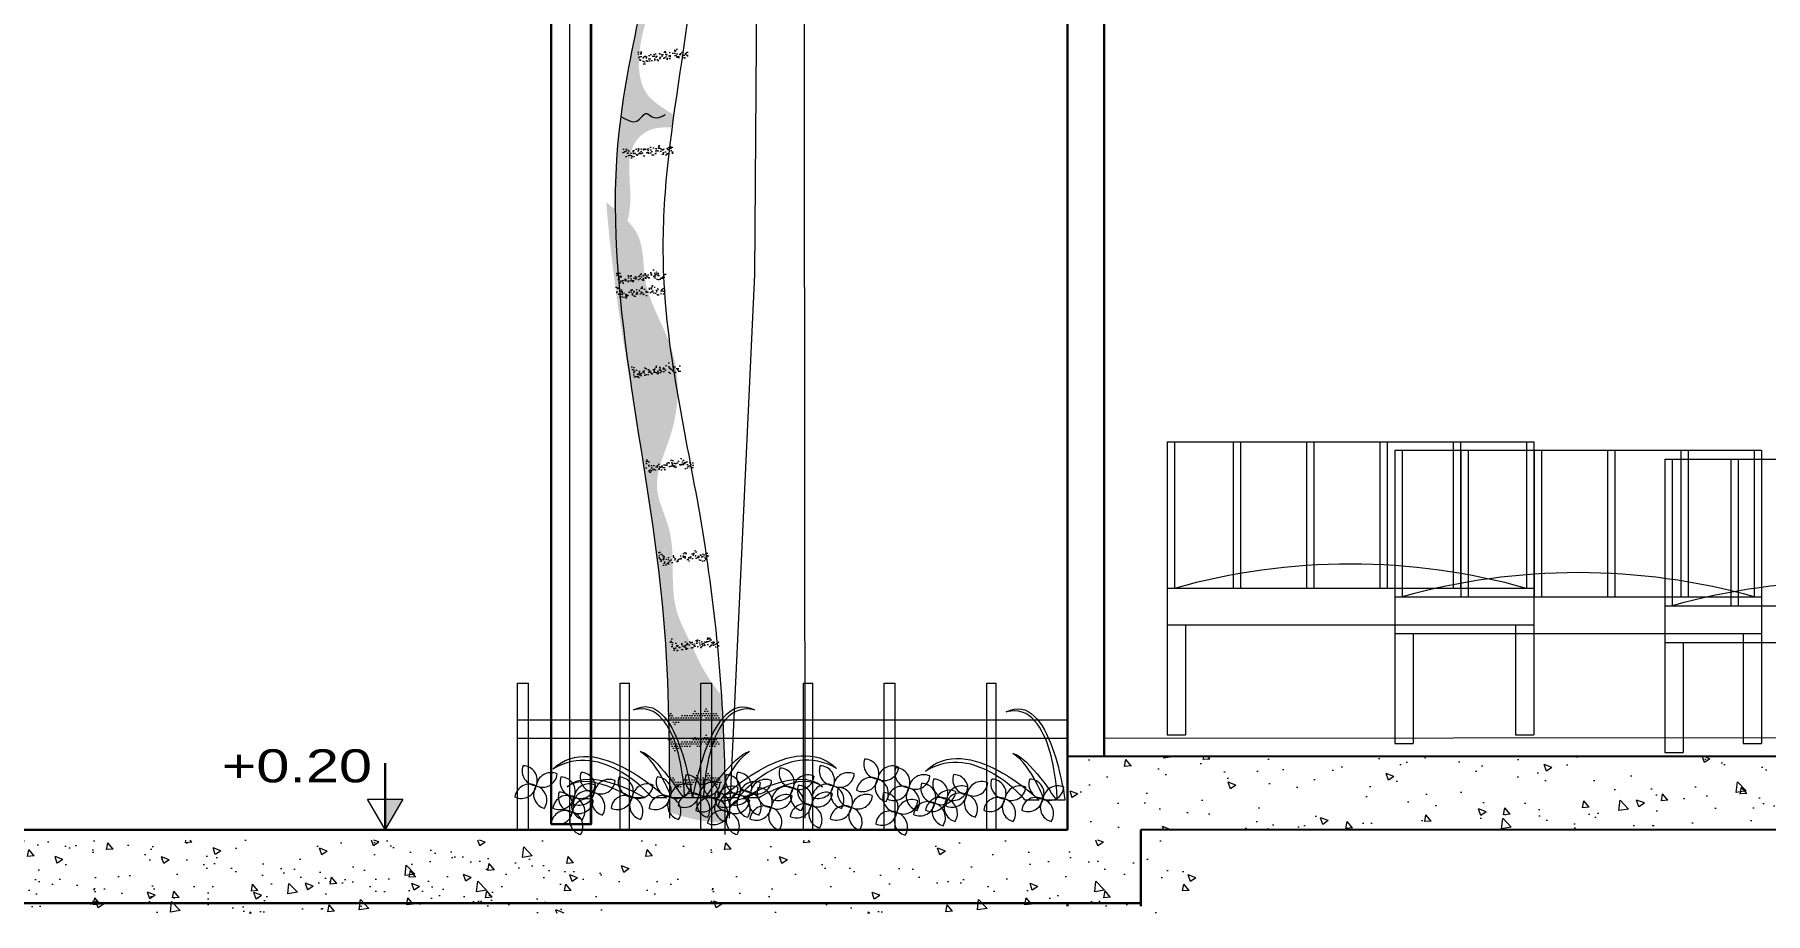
# Model space of a CAD drawing. Header units: inches. Extents: x 17.6 to 55, y 11.8 to 85.9.
# Drawn here: x 20.079 to 24.801, y 69.193 to 71.59 of the extents above; entities that cross this region are included whole.
import ezdxf
from ezdxf.enums import TextEntityAlignment as Align

# ---------------------------------------------------------------- set-up
doc = ezdxf.new("R2010")
doc.units = ezdxf.units.IN
doc.header["$MEASUREMENT"] = 0
for name, color, linetype, lineweight, true_color in [('DOOR WINDOW 1 100', 7, 'Continuous', 15, 0x666666), ('FURNITURE F 1 100', 7, 'Continuous', 13, 0x93979a), ('HATCH F 1 100', 7, 'Continuous', 0, 0xc9c9c9)]:
    doc.layers.add(name, color=color, linetype=linetype, lineweight=lineweight, true_color=true_color)
doc.layers.add('TREE G 1 100', color=7, linetype='Continuous', lineweight=9, true_color=0xbed3d5, transparency=0.6)
doc.layers.add('VEGETACION', color=86, linetype='Continuous', lineweight=13)
doc.layers.add('WALL 1 100', color=250, linetype='Continuous', lineweight=30)
doc.styles.add('style1', font='arial.ttf')
pattern_1 = [(5, (0, 0), (0.0138842124, -0.01654656), [0.00225, -0.02475]), (310, (0, 0), (0.0130130445, 0.018899765), [0.0018, -0.0198]), (55.451444, (0.001157, -0.001379), (0.0268972566, 0.002353205), [0.001912206, -0.0210342634]), (1.1842, (0.004243, 0.004243), (0.019128413, -0.026150802), [0.003375, -0.037125]), (51.635635, (0.005837, 0.002063), (0.04049135, 0.000837002), [0.00286831, -0.031551413]), (306.184164, (0.004243, 0.004243), (0.04049135, 0.000837002), [0.0027, -0.0297]), (336, (0.005303, 0.00106), (0.0041214743, -0.021203147), [0.00225, -0.02475]), (281, (0.005303, 0.00106), (0.020544253, 0.010221258), [0.0018, -0.0198]), (26.451445, (0.005647, -0.000706), (0.024665727, -0.010981889), [0.001912206, -0.0210342634]), (352.5, (0, 0), (0.0073196945, 0.00680379556), [0, -0.01956, 0, -0.0201, 0, -0.019875]), (322.5, (0, 0), (0.0139472835, 0.0027861883), [0, -0.01146, 0, -0.01911, 0, -0.007575]), (282.5, (-0.0047305, 0.0047305), (0.01084562285, -0.011802545), [0, -0.0075, 0, -0.0234, 0, -0.03105]), (272.5, (-0.006852, 0.006852), (0.0144947942, -0.0102476995), [0, -0.00975, 0, -0.01554, 0, -0.02205])]

# ---------------------------------------------------------------- blocks, each defined once
blk = doc.blocks.new('A4')
at = {"layer": 'TREE G 1 100'}
for centre, radius, start, end in [((0.042, 0.082), 0.0911, 161.0667, 266.4037), ((-0.045, 0.024), 0.0878, 338.147, 89.3234), ((-0.005, -0.087), 0.0878, 62.1384, 173.3149), ((0.126, -0.021), 0.0911, 66.8071, 172.1441), ((0.075, 0.07), 0.0878, 243.8874, 355.0638), ((-0.054, 0.006), 0.0911, 245.0581, 350.3951), ((0.108, -0.06), 0.0878, 144.6671, 255.8435), ((0.009, -0.096), 0.0911, 327.5868, 72.9238)]:
    blk.add_arc(centre, radius, start, end, dxfattribs=at)

msp = doc.modelspace()

# ---------------------------------------------------------------- hatches: boundary and pattern name
at = {"layer": 'HATCH F 1 100'}
h = msp.add_hatch(dxfattribs=at)
h.set_pattern_fill('JIS_WOOD', color=256, scale=0.08, angle=45, style=0)
h.set_pattern_definition([(90, (-1415.131824, -753.383087), (-0.0565685424, 1e-17), [])])
h.paths.add_polyline_path([(21.4888, 71.6366), (21.5976, 71.6366), (21.5976, 69.4366), (21.4888, 69.4366)])
at = {"layer": 'HATCH F 1 100', "lineweight": 15}
h = msp.add_hatch(dxfattribs=at)
h.set_pattern_fill('AR-CONC', color=256, scale=0.03, style=0)
h.set_pattern_definition([(130, (130.12206, 34.77983), (-0.21517805, -0.01882564), [0.0225, -0.2475]), (185, (130.12206, 34.77983), (0.0416254, 0.22565764), [0.018, -0.198]), (79.5486, (130.10413, 34.77826), (-0.1735528, 0.20683186), [0.01912206, -0.21034263]), (133.8158, (130.12206, 34.83983), (-0.3201723, -0.0496557), [0.03375, -0.37125]), (83.3644, (130.09538, 34.8357), (-0.2803988, 0.2922354), [0.0286831, -0.3155139]), (188.8158, (130.12206, 34.83983), (-0.2803986, 0.2922356), [0.027, -0.297]), (159, (130.09206, 34.82483), (-0.17907212, -0.12078567), [0.0225, -0.2475]), (214, (130.09206, 34.82483), (-0.0729946, 0.217545), [0.018, -0.198]), (108.5486, (130.07714, 34.81476), (-0.2520668, 0.09675915), [0.01912206, -0.21034263]), (142.5, (130.12206, 34.779825), (-0.003647957, 0.099868156), [0, -0.1956, 0, -0.201, 0, -0.19875]), (172.5, (130.12206, 34.77983), (-0.07892086, 0.11832351), [0, -0.1146, 0, -0.1911, 0, -0.07575]), (212.5, (130.18896, 34.779825), (-0.16014673, -0.00676646), [0, -0.075, 0, -0.234, 0, -0.3105]), (222.5, (130.21896, 34.77983), (-0.17495585, 0.0300315), [0, -0.0975, 0, -0.1554, 0, -0.2205])])
h.paths.add_polyline_path([(22.8829, 69.6202), (26.883, 69.6202), (26.8831, 69.4202), (26.883, 69.4202), (26.8831, 69.4202), (26.8831, 69.4202), (22.8829, 69.4202)])
msp.add_hatch(color=256, dxfattribs=at).paths.add_polyline_path([(21.0356, 69.505), (21.0837, 69.505), (21.0356, 69.4217)])
h = msp.add_hatch(dxfattribs=at)
h.set_pattern_fill('AR-CONC', color=256, scale=0.03, style=0)
h.set_pattern_definition([(130, (124.8045, 34.5527), (-0.21517805, -0.01882564), [0.0225, -0.2475]), (185, (124.8045, 34.5527), (0.0416254, 0.22565764), [0.018, -0.198]), (79.5486, (124.78658, 34.55113), (-0.1735528, 0.20683186), [0.01912206, -0.21034263]), (133.8158, (124.8045, 34.6127), (-0.3201723, -0.0496557), [0.03375, -0.37125]), (83.3644, (124.77783, 34.60856), (-0.2803988, 0.2922354), [0.0286831, -0.3155139]), (188.8158, (124.8045, 34.6127), (-0.2803986, 0.2922356), [0.027, -0.297]), (159, (124.7745, 34.5977), (-0.17907212, -0.12078567), [0.0225, -0.2475]), (214, (124.7745, 34.5977), (-0.0729946, 0.217545), [0.018, -0.198]), (108.5486, (124.75958, 34.58763), (-0.2520668, 0.09675915), [0.01912206, -0.21034263]), (142.5, (124.80451, 34.5527), (-0.003647957, 0.099868156), [0, -0.1956, 0, -0.201, 0, -0.19875]), (172.5, (124.80451, 34.5527), (-0.07892086, 0.11832351), [0, -0.1146, 0, -0.1911, 0, -0.07575]), (212.5, (124.87141, 34.5527), (-0.16014673, -0.00676646), [0, -0.075, 0, -0.234, 0, -0.3105]), (222.5, (124.9014, 34.5527), (-0.17495585, 0.0300315), [0, -0.0975, 0, -0.1554, 0, -0.2205])])
h.paths.add_polyline_path([(17.5653, 69.3931), (21.5655, 69.393), (21.5655, 69.1931), (21.5655, 69.1931), (21.5655, 69.1931), (21.5655, 69.193), (17.5653, 69.1931)])
h = msp.add_hatch(dxfattribs=at)
h.set_pattern_fill('AR-CONC', color=256, scale=0.03, style=0)
h.set_pattern_definition([(130, (126.49083, 34.5527), (-0.21517805, -0.01882564), [0.0225, -0.2475]), (185, (126.49083, 34.5527), (0.0416254, 0.22565764), [0.018, -0.198]), (79.5486, (126.4729, 34.55113), (-0.1735528, 0.20683186), [0.01912206, -0.21034263]), (133.8158, (126.49083, 34.6127), (-0.3201723, -0.0496557), [0.03375, -0.37125]), (83.3644, (126.46415, 34.60856), (-0.2803988, 0.2922354), [0.0286831, -0.3155139]), (188.8158, (126.49083, 34.6127), (-0.2803986, 0.2922356), [0.027, -0.297]), (159, (126.46083, 34.5977), (-0.17907212, -0.12078567), [0.0225, -0.2475]), (214, (126.46083, 34.5977), (-0.0729946, 0.217545), [0.018, -0.198]), (108.5486, (126.4459, 34.58763), (-0.2520668, 0.09675915), [0.01912206, -0.21034263]), (142.5, (126.49083, 34.5527), (-0.003647957, 0.099868156), [0, -0.1956, 0, -0.201, 0, -0.19875]), (172.5, (126.49083, 34.5527), (-0.07892086, 0.11832351), [0, -0.1146, 0, -0.1911, 0, -0.07575]), (212.5, (126.55773, 34.5527), (-0.16014673, -0.00676646), [0, -0.075, 0, -0.234, 0, -0.3105]), (222.5, (126.58773, 34.5527), (-0.17495585, 0.0300315), [0, -0.0975, 0, -0.1554, 0, -0.2205])])
h.paths.add_polyline_path([(19.2517, 69.3931), (23.2518, 69.393), (23.2518, 69.1931), (23.2518, 69.1931), (23.2518, 69.1931), (23.2518, 69.193), (19.2517, 69.1931)])
at = {"layer": 'TREE G 1 100'}
h = msp.add_hatch(dxfattribs=at)
h.set_pattern_fill('AR-CONC', color=256, scale=0.003, angle=-45, style=0)
h.set_pattern_definition(pattern_1)
edge = h.paths.add_edge_path()
edge.add_spline(control_points=[(21.8211, 71.3723), (21.8126, 71.3777), (21.779, 71.399), (21.7209, 71.4446), (21.7272, 71.5956), (21.7956, 71.7421), (21.7839, 71.8526), (21.7746, 71.9123)], knot_values=[1.600263, 1.600263, 1.600263, 1.600263, 1.633505, 1.728269, 1.956931, 2.186009, 2.445196, 2.445196, 2.445196, 2.445196], degree=3, periodic=0)
edge.add_spline(control_points=[(21.7746, 71.9123), (21.7526, 71.7183), (21.6664, 71.417), (21.6575, 71.1139), (21.661, 71.005)], knot_values=[1.911554, 1.911554, 1.911554, 1.911554, 2.772216, 3.253201, 3.253201, 3.253201, 3.253201], degree=3, periodic=0)
edge.add_spline(control_points=[(21.661, 71.005), (21.6649, 71.0108), (21.6965, 71.0593), (21.7128, 71.1497), (21.6895, 71.2737), (21.7484, 71.3364), (21.8026, 71.3374), (21.8164, 71.3372)], knot_values=[2.609062, 2.609062, 2.609062, 2.609062, 2.636603, 2.838848, 3.019942, 3.142875, 3.190033, 3.190033, 3.190033, 3.190033], degree=3, periodic=0)
edge.add_spline(control_points=[(21.8164, 71.3372), (21.8179, 71.3489), (21.8195, 71.3606), (21.8211, 71.3723)], knot_values=[2.589728, 2.589728, 2.589728, 2.589728, 2.641536, 2.641536, 2.641536, 2.641536], degree=3, periodic=0)
h = msp.add_hatch(dxfattribs=at)
h.set_pattern_fill('AR-CONC', color=256, scale=0.003, angle=-45, style=0)
h.set_pattern_definition(pattern_1)
edge = h.paths.add_edge_path()
edge.add_spline(control_points=[(21.861, 71.5266), (21.8606, 71.5331), (21.8603, 71.5396), (21.8599, 71.5462)], knot_values=[3.219772, 3.219772, 3.219772, 3.219772, 3.248424, 3.248424, 3.248424, 3.248424], degree=3, periodic=0)
edge.add_spline(control_points=[(21.8599, 71.5462), (21.852, 71.5438), (21.8393, 71.5383), (21.826, 71.559), (21.8186, 71.5435), (21.8058, 71.5394), (21.7957, 71.5521), (21.7887, 71.5388), (21.7762, 71.5391), (21.7611, 71.5418), (21.7436, 71.5223), (21.7353, 71.5476), (21.7271, 71.548), (21.7232, 71.5466)], knot_values=[0.030753, 0.030753, 0.030753, 0.030753, 0.064386, 0.084893, 0.102291, 0.119205, 0.137549, 0.149143, 0.170062, 0.186473, 0.217713, 0.243965, 0.262776, 0.262776, 0.262776, 0.262776], degree=3, periodic=0)
edge.add_spline(control_points=[(21.7232, 71.5466), (21.7236, 71.5398), (21.724, 71.533), (21.7244, 71.5262)], knot_values=[3.344046, 3.344046, 3.344046, 3.344046, 3.374024, 3.374024, 3.374024, 3.374024], degree=3, periodic=0)
edge.add_spline(control_points=[(21.7244, 71.5262), (21.7259, 71.5259), (21.7316, 71.523), (21.7388, 71.5012), (21.7562, 71.5207), (21.7714, 71.518), (21.7839, 71.5177), (21.7908, 71.531), (21.8009, 71.5183), (21.8137, 71.5224), (21.8212, 71.5379), (21.836, 71.5148), (21.8512, 71.5248), (21.861, 71.5266)], knot_values=[0.041345, 0.041345, 0.041345, 0.041345, 0.049564, 0.075816, 0.107056, 0.123467, 0.144385, 0.15598, 0.174324, 0.191238, 0.208636, 0.229143, 0.271189, 0.271189, 0.271189, 0.271189], degree=3, periodic=0)
h = msp.add_hatch(dxfattribs=at)
h.set_pattern_fill('AR-CONC', color=256, scale=0.003, angle=-45, style=0)
h.set_pattern_definition(pattern_1)
edge = h.paths.add_edge_path()
edge.add_spline(control_points=[(21.8198, 71.2661), (21.8194, 71.2726), (21.8191, 71.2791), (21.8188, 71.2857)], knot_values=[3.219772, 3.219772, 3.219772, 3.219772, 3.248424, 3.248424, 3.248424, 3.248424], degree=3, periodic=0)
edge.add_spline(control_points=[(21.8188, 71.2857), (21.8109, 71.2833), (21.7981, 71.2778), (21.7849, 71.2985), (21.7775, 71.283), (21.7646, 71.2789), (21.7546, 71.2916), (21.7476, 71.2783), (21.7351, 71.2786), (21.7199, 71.2813), (21.7025, 71.2618), (21.6942, 71.2871), (21.6859, 71.2875), (21.6821, 71.2861)], knot_values=[0.030753, 0.030753, 0.030753, 0.030753, 0.064386, 0.084893, 0.102291, 0.119205, 0.137549, 0.149143, 0.170062, 0.186473, 0.217713, 0.243965, 0.262776, 0.262776, 0.262776, 0.262776], degree=3, periodic=0)
edge.add_spline(control_points=[(21.6821, 71.2861), (21.6824, 71.2793), (21.6828, 71.2725), (21.6833, 71.2657)], knot_values=[3.344046, 3.344046, 3.344046, 3.344046, 3.374024, 3.374024, 3.374024, 3.374024], degree=3, periodic=0)
edge.add_spline(control_points=[(21.6833, 71.2657), (21.6847, 71.2654), (21.6905, 71.2625), (21.6976, 71.2407), (21.715, 71.2602), (21.7302, 71.2575), (21.7427, 71.2572), (21.7497, 71.2705), (21.7597, 71.2578), (21.7726, 71.2619), (21.78, 71.2774), (21.7948, 71.2543), (21.81, 71.2644), (21.8198, 71.2661)], knot_values=[0.041345, 0.041345, 0.041345, 0.041345, 0.049564, 0.075816, 0.107056, 0.123467, 0.144385, 0.15598, 0.174324, 0.191238, 0.208636, 0.229143, 0.271189, 0.271189, 0.271189, 0.271189], degree=3, periodic=0)
h = msp.add_hatch(dxfattribs=at)
h.set_pattern_fill('AR-CONC', color=256, scale=0.003, angle=-45, style=0)
h.set_pattern_definition(pattern_1)
edge = h.paths.add_edge_path()
edge.add_spline(control_points=[(21.9514, 69.7897), (21.9374, 69.8073), (21.902, 69.854), (21.8687, 69.9335), (21.8033, 70.0589), (21.839, 70.208), (21.754, 70.3634), (21.8391, 70.5252), (21.8407, 70.7315), (21.7293, 70.8957), (21.7471, 71.051), (21.6657, 71.109), (21.6386, 71.1332)], knot_values=[3.420015, 3.420015, 3.420015, 3.420015, 3.518656, 3.676984, 3.796815, 4.128689, 4.292949, 4.519991, 4.8661, 5.152463, 5.353018, 5.499156, 5.499156, 5.499156, 5.499156], degree=3, periodic=0)
edge.add_spline(control_points=[(21.6386, 71.1332), (21.6677, 70.7556), (21.8078, 70.2002), (21.8105, 69.6444), (21.811, 69.4686)], knot_values=[3.440081, 3.440081, 3.440081, 3.440081, 5.106787, 5.877719, 5.877719, 5.877719, 5.877719], degree=3, periodic=0)
edge.add_spline(control_points=[(21.811, 69.4686), (21.8673, 69.4508), (21.9202, 69.4382), (21.962, 69.4421)], knot_values=[6.137081, 6.137081, 6.137081, 6.137081, 6.339631, 6.339631, 6.339631, 6.339631], degree=3, periodic=0)
edge.add_spline(control_points=[(21.962, 69.4421), (21.9622, 69.4815), (21.9625, 69.5974), (21.957, 69.7132), (21.9514, 69.7897)], knot_values=[5.293677, 5.293677, 5.293677, 5.293677, 5.466149, 5.801955, 5.801955, 5.801955, 5.801955], degree=3, periodic=0)
h = msp.add_hatch(dxfattribs=at)
h.set_pattern_fill('AR-CONC', color=256, scale=0.003, angle=-45, style=0)
h.set_pattern_definition(pattern_1)
edge = h.paths.add_edge_path()
edge.add_spline(control_points=[(21.8015, 70.9233), (21.8012, 70.9298), (21.8008, 70.9364), (21.8005, 70.9429)], knot_values=[3.219772, 3.219772, 3.219772, 3.219772, 3.248424, 3.248424, 3.248424, 3.248424], degree=3, periodic=0)
edge.add_spline(control_points=[(21.8005, 70.9429), (21.7926, 70.9405), (21.7798, 70.9351), (21.7666, 70.9558), (21.7592, 70.9402), (21.7463, 70.9362), (21.7363, 70.9489), (21.7293, 70.9355), (21.7168, 70.9359), (21.7016, 70.9386), (21.6842, 70.9191), (21.6759, 70.9444), (21.6676, 70.9447), (21.6638, 70.9433)], knot_values=[0.030753, 0.030753, 0.030753, 0.030753, 0.064386, 0.084893, 0.102291, 0.119205, 0.137549, 0.149143, 0.170062, 0.186473, 0.217713, 0.243965, 0.262776, 0.262776, 0.262776, 0.262776], degree=3, periodic=0)
edge.add_spline(control_points=[(21.6638, 70.9433), (21.6641, 70.9365), (21.6645, 70.9297), (21.665, 70.9229)], knot_values=[3.344046, 3.344046, 3.344046, 3.344046, 3.374024, 3.374024, 3.374024, 3.374024], degree=3, periodic=0)
edge.add_spline(control_points=[(21.665, 70.9229), (21.6664, 70.9227), (21.6722, 70.9198), (21.6793, 70.898), (21.6967, 70.9175), (21.7119, 70.9148), (21.7244, 70.9144), (21.7314, 70.9278), (21.7415, 70.915), (21.7543, 70.9191), (21.7617, 70.9347), (21.7765, 70.9115), (21.7917, 70.9216), (21.8015, 70.9233)], knot_values=[0.041345, 0.041345, 0.041345, 0.041345, 0.049564, 0.075816, 0.107056, 0.123467, 0.144385, 0.15598, 0.174324, 0.191238, 0.208636, 0.229143, 0.271189, 0.271189, 0.271189, 0.271189], degree=3, periodic=0)
h = msp.add_hatch(dxfattribs=at)
h.set_pattern_fill('AR-CONC', color=256, scale=0.003, angle=-45, style=0)
h.set_pattern_definition(pattern_1)
edge = h.paths.add_edge_path()
edge.add_spline(control_points=[(21.8029, 70.8828), (21.8026, 70.8893), (21.8022, 70.8959), (21.8019, 70.9024)], knot_values=[3.219772, 3.219772, 3.219772, 3.219772, 3.248424, 3.248424, 3.248424, 3.248424], degree=3, periodic=0)
edge.add_spline(control_points=[(21.8019, 70.9024), (21.794, 70.9), (21.7812, 70.8945), (21.768, 70.9152), (21.7606, 70.8997), (21.7477, 70.8956), (21.7377, 70.9083), (21.7307, 70.895), (21.7182, 70.8953), (21.703, 70.8981), (21.6856, 70.8786), (21.6773, 70.9039), (21.669, 70.9042), (21.6652, 70.9028)], knot_values=[0.030753, 0.030753, 0.030753, 0.030753, 0.064386, 0.084893, 0.102291, 0.119205, 0.137549, 0.149143, 0.170062, 0.186473, 0.217713, 0.243965, 0.262776, 0.262776, 0.262776, 0.262776], degree=3, periodic=0)
edge.add_spline(control_points=[(21.6652, 70.9028), (21.6655, 70.896), (21.6659, 70.8892), (21.6664, 70.8824)], knot_values=[3.344046, 3.344046, 3.344046, 3.344046, 3.374024, 3.374024, 3.374024, 3.374024], degree=3, periodic=0)
edge.add_spline(control_points=[(21.6664, 70.8824), (21.6678, 70.8821), (21.6736, 70.8792), (21.6807, 70.8574), (21.6981, 70.877), (21.7133, 70.8742), (21.7258, 70.8739), (21.7328, 70.8872), (21.7428, 70.8745), (21.7557, 70.8786), (21.7631, 70.8941), (21.7779, 70.871), (21.7931, 70.8811), (21.8029, 70.8828)], knot_values=[0.041345, 0.041345, 0.041345, 0.041345, 0.049564, 0.075816, 0.107056, 0.123467, 0.144385, 0.15598, 0.174324, 0.191238, 0.208636, 0.229143, 0.271189, 0.271189, 0.271189, 0.271189], degree=3, periodic=0)
h = msp.add_hatch(dxfattribs=at)
h.set_pattern_fill('AR-CONC', color=256, scale=0.003, angle=-45, style=0)
h.set_pattern_definition(pattern_1)
edge = h.paths.add_edge_path()
edge.add_spline(control_points=[(21.8414, 70.6685), (21.841, 70.6751), (21.8407, 70.6816), (21.8404, 70.6882)], knot_values=[3.219772, 3.219772, 3.219772, 3.219772, 3.248424, 3.248424, 3.248424, 3.248424], degree=3, periodic=0)
edge.add_spline(control_points=[(21.8404, 70.6882), (21.8325, 70.6857), (21.8197, 70.6803), (21.8065, 70.701), (21.799, 70.6854), (21.7862, 70.6814), (21.7761, 70.6941), (21.7692, 70.6808), (21.7567, 70.6811), (21.7415, 70.6838), (21.724, 70.6643), (21.7158, 70.6896), (21.7075, 70.69), (21.7037, 70.6885)], knot_values=[0.030753, 0.030753, 0.030753, 0.030753, 0.064386, 0.084893, 0.102291, 0.119205, 0.137549, 0.149143, 0.170062, 0.186473, 0.217713, 0.243965, 0.262776, 0.262776, 0.262776, 0.262776], degree=3, periodic=0)
edge.add_spline(control_points=[(21.7037, 70.6885), (21.704, 70.6818), (21.7044, 70.675), (21.7049, 70.6682)], knot_values=[3.344046, 3.344046, 3.344046, 3.344046, 3.374024, 3.374024, 3.374024, 3.374024], degree=3, periodic=0)
edge.add_spline(control_points=[(21.7049, 70.6682), (21.7063, 70.6679), (21.712, 70.665), (21.7192, 70.6432), (21.7366, 70.6627), (21.7518, 70.66), (21.7643, 70.6597), (21.7713, 70.673), (21.7813, 70.6603), (21.7942, 70.6643), (21.8016, 70.6799), (21.8164, 70.6568), (21.8316, 70.6668), (21.8414, 70.6685)], knot_values=[0.041345, 0.041345, 0.041345, 0.041345, 0.049564, 0.075816, 0.107056, 0.123467, 0.144385, 0.15598, 0.174324, 0.191238, 0.208636, 0.229143, 0.271189, 0.271189, 0.271189, 0.271189], degree=3, periodic=0)
h = msp.add_hatch(dxfattribs=at)
h.set_pattern_fill('AR-CONC', color=256, scale=0.003, angle=-45, style=0)
h.set_pattern_definition(pattern_1)
edge = h.paths.add_edge_path()
edge.add_spline(control_points=[(21.8799, 70.4104), (21.8795, 70.4169), (21.8792, 70.4234), (21.8789, 70.43)], knot_values=[3.219772, 3.219772, 3.219772, 3.219772, 3.248424, 3.248424, 3.248424, 3.248424], degree=3, periodic=0)
edge.add_spline(control_points=[(21.8789, 70.43), (21.871, 70.4276), (21.8582, 70.4221), (21.845, 70.4428), (21.8375, 70.4273), (21.8247, 70.4232), (21.8146, 70.4359), (21.8076, 70.4226), (21.7952, 70.4229), (21.78, 70.4257), (21.7625, 70.4061), (21.7543, 70.4314), (21.746, 70.4318), (21.7421, 70.4304)], knot_values=[0.030753, 0.030753, 0.030753, 0.030753, 0.064386, 0.084893, 0.102291, 0.119205, 0.137549, 0.149143, 0.170062, 0.186473, 0.217713, 0.243965, 0.262776, 0.262776, 0.262776, 0.262776], degree=3, periodic=0)
edge.add_spline(control_points=[(21.7421, 70.4304), (21.7425, 70.4236), (21.7429, 70.4168), (21.7433, 70.41)], knot_values=[3.344046, 3.344046, 3.344046, 3.344046, 3.374024, 3.374024, 3.374024, 3.374024], degree=3, periodic=0)
edge.add_spline(control_points=[(21.7433, 70.41), (21.7448, 70.4097), (21.7505, 70.4068), (21.7577, 70.385), (21.7751, 70.4045), (21.7903, 70.4018), (21.8028, 70.4015), (21.8097, 70.4148), (21.8198, 70.4021), (21.8326, 70.4062), (21.8401, 70.4217), (21.8549, 70.3986), (21.8701, 70.4087), (21.8799, 70.4104)], knot_values=[0.041345, 0.041345, 0.041345, 0.041345, 0.049564, 0.075816, 0.107056, 0.123467, 0.144385, 0.15598, 0.174324, 0.191238, 0.208636, 0.229143, 0.271189, 0.271189, 0.271189, 0.271189], degree=3, periodic=0)
h = msp.add_hatch(dxfattribs=at)
h.set_pattern_fill('AR-CONC', color=256, scale=0.003, angle=-45, style=0)
h.set_pattern_definition(pattern_1)
edge = h.paths.add_edge_path()
edge.add_spline(control_points=[(21.9184, 70.1577), (21.918, 70.1642), (21.9177, 70.1707), (21.9173, 70.1773)], knot_values=[3.219772, 3.219772, 3.219772, 3.219772, 3.248424, 3.248424, 3.248424, 3.248424], degree=3, periodic=0)
edge.add_spline(control_points=[(21.9173, 70.1773), (21.9094, 70.1749), (21.8967, 70.1694), (21.8834, 70.1901), (21.876, 70.1746), (21.8632, 70.1705), (21.8531, 70.1832), (21.8461, 70.1699), (21.8336, 70.1702), (21.8185, 70.173), (21.801, 70.1535), (21.7927, 70.1787), (21.7845, 70.1791), (21.7806, 70.1777)], knot_values=[0.030753, 0.030753, 0.030753, 0.030753, 0.064386, 0.084893, 0.102291, 0.119205, 0.137549, 0.149143, 0.170062, 0.186473, 0.217713, 0.243965, 0.262776, 0.262776, 0.262776, 0.262776], degree=3, periodic=0)
edge.add_spline(control_points=[(21.7806, 70.1777), (21.781, 70.1709), (21.7814, 70.1641), (21.7818, 70.1573)], knot_values=[3.344046, 3.344046, 3.344046, 3.344046, 3.374024, 3.374024, 3.374024, 3.374024], degree=3, periodic=0)
edge.add_spline(control_points=[(21.7818, 70.1573), (21.7833, 70.157), (21.789, 70.1541), (21.7961, 70.1323), (21.8136, 70.1519), (21.8288, 70.1491), (21.8413, 70.1488), (21.8482, 70.1621), (21.8583, 70.1494), (21.8711, 70.1535), (21.8786, 70.169), (21.8934, 70.1459), (21.9086, 70.156), (21.9184, 70.1577)], knot_values=[0.041345, 0.041345, 0.041345, 0.041345, 0.049564, 0.075816, 0.107056, 0.123467, 0.144385, 0.15598, 0.174324, 0.191238, 0.208636, 0.229143, 0.271189, 0.271189, 0.271189, 0.271189], degree=3, periodic=0)
h = msp.add_hatch(dxfattribs=at)
h.set_pattern_fill('AR-CONC', color=256, scale=0.003, angle=-45, style=0)
h.set_pattern_definition(pattern_1)
edge = h.paths.add_edge_path()
edge.add_spline(control_points=[(21.9514, 69.9215), (21.951, 69.928), (21.9506, 69.9345), (21.9503, 69.9411)], knot_values=[3.219772, 3.219772, 3.219772, 3.219772, 3.248424, 3.248424, 3.248424, 3.248424], degree=3, periodic=0)
edge.add_spline(control_points=[(21.9503, 69.9411), (21.9424, 69.9387), (21.9297, 69.9332), (21.9164, 69.9539), (21.909, 69.9384), (21.8962, 69.9343), (21.8861, 69.947), (21.8791, 69.9337), (21.8666, 69.934), (21.8514, 69.9368), (21.834, 69.9172), (21.8257, 69.9425), (21.8174, 69.9429), (21.8136, 69.9415)], knot_values=[0.030753, 0.030753, 0.030753, 0.030753, 0.064386, 0.084893, 0.102291, 0.119205, 0.137549, 0.149143, 0.170062, 0.186473, 0.217713, 0.243965, 0.262776, 0.262776, 0.262776, 0.262776], degree=3, periodic=0)
edge.add_spline(control_points=[(21.8136, 69.9415), (21.814, 69.9347), (21.8144, 69.9279), (21.8148, 69.9211)], knot_values=[3.344046, 3.344046, 3.344046, 3.344046, 3.374024, 3.374024, 3.374024, 3.374024], degree=3, periodic=0)
edge.add_spline(control_points=[(21.8148, 69.9211), (21.8163, 69.9208), (21.822, 69.9179), (21.8291, 69.8961), (21.8466, 69.9156), (21.8618, 69.9129), (21.8742, 69.9126), (21.8812, 69.9259), (21.8913, 69.9132), (21.9041, 69.9173), (21.9115, 69.9328), (21.9263, 69.9097), (21.9416, 69.9198), (21.9514, 69.9215)], knot_values=[0.041345, 0.041345, 0.041345, 0.041345, 0.049564, 0.075816, 0.107056, 0.123467, 0.144385, 0.15598, 0.174324, 0.191238, 0.208636, 0.229143, 0.271189, 0.271189, 0.271189, 0.271189], degree=3, periodic=0)
at = {"layer": 'VEGETACION', "linetype": 'ByBlock'}
h = msp.add_hatch(dxfattribs=at)
h.set_pattern_fill('EPLC_AUTOTRI', color=34, scale=0.006843, style=0)
h.set_pattern_definition([(0, (335.0381687, 215.015335), (0.00342125627, 0.00592578969), [0, -0.00684251255])])
edge = h.paths.add_edge_path()
edge.add_spline(control_points=[(21.9459, 69.7237), (21.9455, 69.7302), (21.9451, 69.7368), (21.9448, 69.7433)], knot_values=[3.219772, 3.219772, 3.219772, 3.219772, 3.248424, 3.248424, 3.248424, 3.248424], degree=3, periodic=0)
edge.add_spline(control_points=[(21.9448, 69.7433), (21.9369, 69.7409), (21.9242, 69.7355), (21.9109, 69.7562), (21.9035, 69.7406), (21.8907, 69.7366), (21.8806, 69.7493), (21.8736, 69.7359), (21.8611, 69.7363), (21.8459, 69.739), (21.8285, 69.7195), (21.8202, 69.7448), (21.8119, 69.7451), (21.8081, 69.7437)], knot_values=[0.030753, 0.030753, 0.030753, 0.030753, 0.064386, 0.084893, 0.102291, 0.119205, 0.137549, 0.149143, 0.170062, 0.186473, 0.217713, 0.243965, 0.262776, 0.262776, 0.262776, 0.262776], degree=3, periodic=0)
edge.add_spline(control_points=[(21.8081, 69.7437), (21.8085, 69.7369), (21.8089, 69.7301), (21.8093, 69.7233)], knot_values=[3.344046, 3.344046, 3.344046, 3.344046, 3.374024, 3.374024, 3.374024, 3.374024], degree=3, periodic=0)
edge.add_spline(control_points=[(21.8093, 69.7233), (21.8108, 69.7231), (21.8165, 69.7202), (21.8236, 69.6984), (21.8411, 69.7179), (21.8563, 69.7152), (21.8687, 69.7148), (21.8757, 69.7282), (21.8858, 69.7155), (21.8986, 69.7195), (21.906, 69.7351), (21.9208, 69.7119), (21.9361, 69.722), (21.9459, 69.7237)], knot_values=[0.041345, 0.041345, 0.041345, 0.041345, 0.049564, 0.075816, 0.107056, 0.123467, 0.144385, 0.15598, 0.174324, 0.191238, 0.208636, 0.229143, 0.271189, 0.271189, 0.271189, 0.271189], degree=3, periodic=0)
h = msp.add_hatch(dxfattribs=at)
h.set_pattern_fill('EPLC_AUTOTRI', color=34, scale=0.006843, style=0)
h.set_pattern_definition([(0, (335.0381687, 214.943925), (0.00342125627, 0.00592578969), [0, -0.00684251255])])
edge = h.paths.add_edge_path()
edge.add_spline(control_points=[(21.9459, 69.6523), (21.9455, 69.6588), (21.9451, 69.6654), (21.9448, 69.6719)], knot_values=[3.219772, 3.219772, 3.219772, 3.219772, 3.248424, 3.248424, 3.248424, 3.248424], degree=3, periodic=0)
edge.add_spline(control_points=[(21.9448, 69.6719), (21.9369, 69.6695), (21.9242, 69.6641), (21.9109, 69.6848), (21.9035, 69.6692), (21.8907, 69.6652), (21.8806, 69.6779), (21.8736, 69.6645), (21.8611, 69.6649), (21.8459, 69.6676), (21.8285, 69.6481), (21.8202, 69.6734), (21.8119, 69.6737), (21.8081, 69.6723)], knot_values=[0.030753, 0.030753, 0.030753, 0.030753, 0.064386, 0.084893, 0.102291, 0.119205, 0.137549, 0.149143, 0.170062, 0.186473, 0.217713, 0.243965, 0.262776, 0.262776, 0.262776, 0.262776], degree=3, periodic=0)
edge.add_spline(control_points=[(21.8081, 69.6723), (21.8085, 69.6655), (21.8089, 69.6587), (21.8093, 69.6519)], knot_values=[3.344046, 3.344046, 3.344046, 3.344046, 3.374024, 3.374024, 3.374024, 3.374024], degree=3, periodic=0)
edge.add_spline(control_points=[(21.8093, 69.6519), (21.8108, 69.6516), (21.8165, 69.6488), (21.8236, 69.627), (21.8411, 69.6465), (21.8563, 69.6438), (21.8687, 69.6434), (21.8757, 69.6568), (21.8858, 69.644), (21.8986, 69.6481), (21.906, 69.6637), (21.9208, 69.6405), (21.9361, 69.6506), (21.9459, 69.6523)], knot_values=[0.041345, 0.041345, 0.041345, 0.041345, 0.049564, 0.075816, 0.107056, 0.123467, 0.144385, 0.15598, 0.174324, 0.191238, 0.208636, 0.229143, 0.271189, 0.271189, 0.271189, 0.271189], degree=3, periodic=0)
h = msp.add_hatch(dxfattribs=at)
h.set_pattern_fill('EPLC_AUTOTRI', color=34, scale=0.006843, style=0)
h.set_pattern_definition([(0, (335.043668, 214.839553), (0.00342125627, 0.00592578969), [0, -0.00684251255])])
edge = h.paths.add_edge_path()
edge.add_spline(control_points=[(21.9514, 69.5479), (21.951, 69.5545), (21.9506, 69.561), (21.9503, 69.5675)], knot_values=[3.219772, 3.219772, 3.219772, 3.219772, 3.248424, 3.248424, 3.248424, 3.248424], degree=3, periodic=0)
edge.add_spline(control_points=[(21.9503, 69.5675), (21.9424, 69.5651), (21.9297, 69.5597), (21.9164, 69.5804), (21.909, 69.5648), (21.8962, 69.5608), (21.8861, 69.5735), (21.8791, 69.5602), (21.8666, 69.5605), (21.8514, 69.5632), (21.834, 69.5437), (21.8257, 69.569), (21.8174, 69.5694), (21.8136, 69.5679)], knot_values=[0.030753, 0.030753, 0.030753, 0.030753, 0.064386, 0.084893, 0.102291, 0.119205, 0.137549, 0.149143, 0.170062, 0.186473, 0.217713, 0.243965, 0.262776, 0.262776, 0.262776, 0.262776], degree=3, periodic=0)
edge.add_spline(control_points=[(21.8136, 69.5679), (21.814, 69.5611), (21.8144, 69.5544), (21.8148, 69.5476)], knot_values=[3.344046, 3.344046, 3.344046, 3.344046, 3.374024, 3.374024, 3.374024, 3.374024], degree=3, periodic=0)
edge.add_spline(control_points=[(21.8148, 69.5476), (21.8163, 69.5473), (21.822, 69.5444), (21.8291, 69.5226), (21.8466, 69.5421), (21.8618, 69.5394), (21.8742, 69.5391), (21.8812, 69.5524), (21.8913, 69.5397), (21.9041, 69.5437), (21.9115, 69.5593), (21.9263, 69.5362), (21.9416, 69.5462), (21.9514, 69.5479)], knot_values=[0.041345, 0.041345, 0.041345, 0.041345, 0.049564, 0.075816, 0.107056, 0.123467, 0.144385, 0.15598, 0.174324, 0.191238, 0.208636, 0.229143, 0.271189, 0.271189, 0.271189, 0.271189], degree=3, periodic=0)

# ---------------------------------------------------------------- linework, layer by layer
at = {"layer": 'DOOR WINDOW 1 100', "lineweight": 15}
msp.add_line((22.997, 69.671), (29.2469, 69.6764), dxfattribs=at)
at = {"layer": 'FURNITURE F 1 100'}
for p, q in [((23.169, 70.4797), (24.1688, 70.4797)), ((23.169, 70.4797), (23.169, 69.6797)), ((23.189, 70.4797), (23.189, 70.0797)), ((23.3488, 70.4797), (23.3488, 70.0797)), ((23.3688, 70.4797), (23.3688, 70.0797)), ((23.5488, 70.4797), (23.5488, 70.0797)), ((23.5688, 70.4797), (23.5688, 70.0797)), ((23.7488, 70.4797), (23.7488, 70.0797)), ((23.7688, 70.4797), (23.7688, 70.0797)), ((23.7903, 70.4563), (24.7901, 70.4563)), ((23.7903, 70.4563), (23.7903, 69.6563)), ((23.8103, 70.4563), (23.8103, 70.0563)), ((23.9488, 70.4797), (23.9488, 70.0797)), ((23.9688, 70.4797), (23.9688, 70.0797)), ((23.9701, 70.4563), (23.9701, 70.0563)), ((23.9901, 70.4563), (23.9901, 70.0563)), ((24.1488, 70.4797), (24.1488, 70.0797)), ((24.1688, 70.4797), (24.1688, 69.6797)), ((24.1701, 70.4563), (24.1701, 70.0563)), ((24.1901, 70.4563), (24.1901, 70.0563)), ((24.3701, 70.4563), (24.3701, 70.0563)), ((24.3901, 70.4563), (24.3901, 70.0563)), ((24.5701, 70.4563), (24.5701, 70.0563)), ((24.5901, 70.4563), (24.5901, 70.0563)), ((24.7701, 70.4563), (24.7701, 70.0563)), ((24.7901, 70.4563), (24.7901, 69.6563)), ((24.5264, 70.4317), (25.5262, 70.4317)), ((24.5264, 70.4317), (24.5264, 69.6317)), ((24.5464, 70.4317), (24.5464, 70.0317)), ((24.7062, 70.4317), (24.7062, 70.0317)), ((24.7262, 70.4317), (24.7262, 70.0317)), ((23.169, 70.0797), (24.1688, 70.0797)), ((23.7903, 70.0563), (24.7901, 70.0563)), ((24.5264, 70.0317), (25.5262, 70.0317)), ((23.169, 69.9797), (24.1688, 69.9797)), ((23.219, 69.9797), (23.219, 69.6797)), ((24.1188, 69.9797), (24.1188, 69.6797)), ((23.7903, 69.9563), (24.7901, 69.9563)), ((23.8403, 69.9563), (23.8403, 69.6563)), ((24.5264, 69.9317), (25.5262, 69.9317)), ((24.5764, 69.9317), (24.5764, 69.6317)), ((24.7401, 69.9563), (24.7401, 69.6563)), ((21.397, 69.421), (21.397, 69.821)), ((21.397, 69.821), (21.427, 69.821)), ((21.427, 69.421), (21.427, 69.821)), ((21.677, 69.421), (21.677, 69.821)), ((21.677, 69.821), (21.702, 69.821)), ((21.702, 69.421), (21.702, 69.821)), ((21.897, 69.421), (21.897, 69.821)), ((21.897, 69.821), (21.927, 69.821)), ((21.927, 69.421), (21.927, 69.821)), ((22.1768, 69.821), (22.202, 69.821)), ((22.177, 69.421), (22.177, 69.821)), ((22.202, 69.421), (22.202, 69.821)), ((22.397, 69.421), (22.397, 69.821)), ((22.397, 69.821), (22.427, 69.821)), ((22.427, 69.421), (22.427, 69.821)), ((22.677, 69.421), (22.677, 69.821)), ((22.677, 69.821), (22.702, 69.821)), ((22.702, 69.421), (22.702, 69.821)), ((21.397, 69.721), (22.897, 69.721)), ((22.897, 69.421), (22.897, 69.721)), ((21.397, 69.671), (22.897, 69.671)), ((23.169, 69.6797), (23.219, 69.6797)), ((23.7903, 69.6563), (23.8403, 69.6563)), ((24.1188, 69.6797), (24.1688, 69.6797)), ((24.7401, 69.6563), (24.7901, 69.6563)), ((24.5264, 69.6317), (24.5764, 69.6317)), ((22.897, 69.421), (21.3372, 69.421))]:
    msp.add_line(p, q, dxfattribs=at)
for centre in [(23.6689, 68.3745), (24.2902, 68.3511), (25.0263, 68.3266)]:
    msp.add_arc(centre, 1.7714, 74.2812, 105.7188, dxfattribs=at)
at = {"layer": 'TREE G 1 100'}
for points in [[(22.0153, 76.1585), (22.0618, 73.5809), (22.0432, 70.9355), (21.9741, 69.4524)], [(22.1148, 76.1649), (22.175, 75.2464), (22.18, 69.4526)], [(21.8526, 69.5078), (21.8526, 69.5109), (21.8522, 69.5143), (21.8518, 69.5194), (21.8514, 69.5256), (21.851, 69.5325), (21.8503, 69.5406), (21.8495, 69.5499), (21.8483, 69.5596), (21.8468, 69.57), (21.8452, 69.5809), (21.8433, 69.5921), (21.841, 69.6041), (21.8383, 69.6157), (21.8356, 69.6281), (21.8325, 69.6401), (21.8286, 69.6521), (21.8247, 69.6637), (21.8201, 69.6753), (21.8151, 69.6861), (21.8097, 69.6965), (21.8038, 69.7066), (21.7977, 69.7159), (21.7907, 69.724), (21.783, 69.7317), (21.7748, 69.7379), (21.7663, 69.7434), (21.757, 69.7472), (21.747, 69.7499), (21.7365, 69.7511), (21.7253, 69.7503), (21.7133, 69.7484), (21.7245, 69.753), (21.735, 69.7557), (21.7454, 69.7569), (21.7551, 69.7557), (21.7644, 69.7534), (21.7729, 69.7492), (21.7814, 69.7437), (21.7895, 69.7368), (21.7969, 69.729), (21.8042, 69.7201), (21.8108, 69.7101), (21.8174, 69.6996), (21.8232, 69.688), (21.8286, 69.676), (21.834, 69.664), (21.8433, 69.6385), (21.8476, 69.6258), (21.8514, 69.613), (21.8549, 69.6002), (21.858, 69.5878), (21.8607, 69.5758), (21.8634, 69.5646), (21.8654, 69.5542), (21.8673, 69.5441), (21.8692, 69.5352), (21.8704, 69.5275), (21.8715, 69.5205), (21.8723, 69.5151), (21.8731, 69.5112), (21.8735, 69.5085), (21.8735, 69.5078), (21.8526, 69.5078)], [(21.904, 69.5078), (21.875, 69.5078), (21.875, 69.5085), (21.8758, 69.5112), (21.8762, 69.5151), (21.8773, 69.5205), (21.8789, 69.5271), (21.8804, 69.5352), (21.8824, 69.5441), (21.8847, 69.5538), (21.8874, 69.5646), (21.8901, 69.5758), (21.8936, 69.5875), (21.8971, 69.5998), (21.9009, 69.6122), (21.9052, 69.625), (21.9098, 69.6381), (21.9149, 69.6509), (21.9199, 69.6633), (21.9257, 69.6757), (21.9315, 69.6873), (21.9381, 69.6989), (21.9447, 69.7093), (21.9516, 69.7194), (21.959, 69.7283), (21.9671, 69.7364), (21.9752, 69.743), (21.9837, 69.7488), (21.9926, 69.7526), (22.0019, 69.7553), (22.0116, 69.7565), (22.0216, 69.7557), (22.0321, 69.753), (22.0429, 69.7484), (22.0309, 69.7503), (22.0197, 69.7507), (22.0093, 69.7495), (21.9992, 69.7468), (21.9899, 69.7426), (21.9814, 69.7375), (21.9733, 69.731), (21.9655, 69.7236), (21.959, 69.7151), (21.9524, 69.7058), (21.9466, 69.6962), (21.9412, 69.6853), (21.9361, 69.6745), (21.9319, 69.6629), (21.9276, 69.6513), (21.9242, 69.6393), (21.9211, 69.6273), (21.918, 69.6153), (21.9156, 69.6033), (21.9133, 69.5917), (21.9114, 69.5805), (21.9098, 69.5697), (21.9083, 69.5592), (21.9071, 69.5495), (21.9064, 69.5406), (21.9056, 69.5325), (21.9052, 69.5256), (21.9044, 69.5194), (21.9044, 69.5143), (21.904, 69.5109), (21.904, 69.5078)], [(22.8691, 69.5022), (22.8691, 69.5053), (22.8687, 69.5088), (22.8684, 69.5138), (22.868, 69.52), (22.8676, 69.5269), (22.8668, 69.5351), (22.866, 69.5444), (22.8649, 69.554), (22.8633, 69.5645), (22.8618, 69.5753), (22.8598, 69.5865), (22.8575, 69.5985), (22.8548, 69.6101), (22.8521, 69.6225), (22.849, 69.6345), (22.8451, 69.6465), (22.8413, 69.6581), (22.8366, 69.6697), (22.8316, 69.6805), (22.8262, 69.691), (22.8204, 69.701), (22.8142, 69.7103), (22.8072, 69.7184), (22.7995, 69.7262), (22.7914, 69.7324), (22.7829, 69.7378), (22.7736, 69.7416), (22.7635, 69.7444), (22.7531, 69.7455), (22.7419, 69.7447), (22.7299, 69.7428), (22.7411, 69.7474), (22.7515, 69.7502), (22.762, 69.7513), (22.7716, 69.7502), (22.7809, 69.7478), (22.7894, 69.7436), (22.798, 69.7382), (22.8061, 69.7312), (22.8134, 69.7235), (22.8208, 69.7146), (22.8274, 69.7045), (22.8339, 69.6941), (22.8397, 69.6825), (22.8451, 69.6705), (22.8506, 69.6585), (22.8598, 69.6329), (22.8641, 69.6202), (22.868, 69.6074), (22.8715, 69.5946), (22.8745, 69.5823), (22.8773, 69.5703), (22.88, 69.5591), (22.8819, 69.5486), (22.8838, 69.5386), (22.8858, 69.5297), (22.8869, 69.5219), (22.8881, 69.515), (22.8889, 69.5095), (22.8896, 69.5057), (22.89, 69.503), (22.89, 69.5022), (22.8691, 69.5022)], [(21.7648, 69.5078), (21.7644, 69.5082), (21.7632, 69.5097), (21.7613, 69.5116), (21.7586, 69.5147), (21.7555, 69.5182), (21.7512, 69.5221), (21.7416, 69.5317), (21.7292, 69.5426), (21.7222, 69.5488), (21.7145, 69.5546), (21.7068, 69.5608), (21.6982, 69.5666), (21.6893, 69.5724), (21.6801, 69.5782), (21.67, 69.5836), (21.6599, 69.589), (21.6495, 69.5936), (21.6387, 69.5979), (21.6274, 69.6018), (21.6162, 69.6052), (21.6046, 69.6076), (21.5926, 69.6091), (21.5806, 69.6103), (21.5686, 69.6103), (21.5563, 69.6091), (21.5435, 69.6072), (21.5311, 69.6037), (21.5184, 69.5994), (21.5056, 69.5936), (21.4928, 69.5867), (21.5037, 69.596), (21.5153, 69.6041), (21.5269, 69.6103), (21.5392, 69.6149), (21.5516, 69.6184), (21.564, 69.6203), (21.5768, 69.6211), (21.5895, 69.6207), (21.6027, 69.6196), (21.6155, 69.6172), (21.6286, 69.6141), (21.6414, 69.6103), (21.6541, 69.6056), (21.6665, 69.6002), (21.6789, 69.5948), (21.6909, 69.5886), (21.7025, 69.582), (21.7137, 69.5755), (21.7245, 69.5685), (21.735, 69.5619), (21.7447, 69.555), (21.7539, 69.5484), (21.7625, 69.5418), (21.7706, 69.5356), (21.7775, 69.5298), (21.7841, 69.5244), (21.7895, 69.5198), (21.7942, 69.5155), (21.7977, 69.5124), (21.8004, 69.5097), (21.8023, 69.5082), (21.8027, 69.5078), (21.7648, 69.5078)], [(21.8162, 69.5078), (21.8158, 69.5089), (21.8147, 69.5116), (21.8131, 69.5163), (21.8108, 69.5225), (21.8077, 69.5298), (21.8038, 69.5383), (21.7992, 69.5476), (21.7942, 69.5577), (21.7888, 69.5681), (21.7822, 69.5789), (21.7752, 69.5894), (21.7679, 69.5998), (21.7597, 69.6099), (21.7509, 69.6192), (21.7416, 69.6277), (21.7315, 69.635), (21.74, 69.6319), (21.7493, 69.6265), (21.7586, 69.6192), (21.7683, 69.6107), (21.7783, 69.6006), (21.788, 69.5902), (21.7977, 69.5789), (21.8069, 69.5673), (21.8155, 69.5561), (21.8236, 69.5453), (21.8309, 69.5352), (21.8371, 69.5259), (21.8425, 69.5186), (21.8464, 69.5128), (21.8487, 69.5089), (21.8495, 69.5078), (21.8162, 69.5078)], [(21.9462, 69.5078), (21.9083, 69.5078), (21.9091, 69.5089), (21.9118, 69.5128), (21.9156, 69.5186), (21.9211, 69.5259), (21.9276, 69.5352), (21.935, 69.5453), (21.9431, 69.5561), (21.9524, 69.5673), (21.9617, 69.5789), (21.9717, 69.5902), (21.9818, 69.6006), (21.9919, 69.6107), (22.0019, 69.6192), (22.0116, 69.6265), (22.0209, 69.6319), (22.0294, 69.635), (22.0193, 69.6277), (22.01, 69.6192), (22.0011, 69.6099), (21.993, 69.5998), (21.9857, 69.5894), (21.9787, 69.5789), (21.9725, 69.5681), (21.9667, 69.5577), (21.9617, 69.5476), (21.9574, 69.5383), (21.9539, 69.5298), (21.9508, 69.5225), (21.9485, 69.5163), (21.947, 69.5116), (21.9462, 69.5089), (21.9462, 69.5078)], [(21.9977, 69.5078), (21.9536, 69.5078), (21.9543, 69.5082), (21.9559, 69.5101), (21.9586, 69.5124), (21.9625, 69.5159), (21.9671, 69.5201), (21.9729, 69.5248), (21.9795, 69.5302), (21.9868, 69.536), (21.9949, 69.5422), (22.0035, 69.5488), (22.0131, 69.5557), (22.0232, 69.5627), (22.0336, 69.5697), (22.0449, 69.5766), (22.0561, 69.5832), (22.0681, 69.5898), (22.0804, 69.596), (22.0928, 69.6018), (22.1056, 69.6072), (22.1184, 69.6118), (22.1315, 69.6161), (22.1443, 69.6192), (22.1574, 69.6215), (22.1706, 69.6227), (22.1833, 69.623), (22.1961, 69.6223), (22.2085, 69.6203), (22.2209, 69.6169), (22.2329, 69.6122), (22.2445, 69.6056), (22.2557, 69.5979), (22.2665, 69.5882), (22.2537, 69.5952), (22.241, 69.6006), (22.2282, 69.6049), (22.2158, 69.608), (22.2035, 69.6099), (22.1911, 69.6111), (22.1787, 69.6111), (22.1667, 69.6099), (22.1551, 69.608), (22.1435, 69.6056), (22.1323, 69.6022), (22.1211, 69.5983), (22.1106, 69.594), (22.1002, 69.5894), (22.0901, 69.584), (22.0804, 69.5786), (22.0712, 69.5728), (22.0623, 69.5666), (22.0541, 69.5608), (22.046, 69.5546), (22.0387, 69.5488), (22.0321, 69.543), (22.0255, 69.5372), (22.0197, 69.5317), (22.01, 69.5221), (22.0066, 69.5182), (22.0031, 69.5147), (22.0008, 69.5116), (21.9988, 69.5097), (21.998, 69.5082), (21.9977, 69.5078)], [(22.7813, 69.5022), (22.7809, 69.5026), (22.7798, 69.5041), (22.7778, 69.5061), (22.7751, 69.5092), (22.772, 69.5126), (22.7678, 69.5165), (22.7581, 69.5262), (22.7457, 69.537), (22.7388, 69.5432), (22.731, 69.549), (22.7233, 69.5552), (22.7148, 69.561), (22.7059, 69.5668), (22.6966, 69.5726), (22.6865, 69.578), (22.6765, 69.5834), (22.666, 69.5881), (22.6552, 69.5923), (22.644, 69.5962), (22.6328, 69.5997), (22.6212, 69.602), (22.6092, 69.6035), (22.5972, 69.6047), (22.5852, 69.6047), (22.5728, 69.6035), (22.56, 69.6016), (22.5477, 69.5981), (22.5349, 69.5939), (22.5221, 69.5881), (22.5094, 69.5811), (22.5202, 69.5904), (22.5318, 69.5985), (22.5434, 69.6047), (22.5558, 69.6093), (22.5682, 69.6128), (22.5805, 69.6148), (22.5933, 69.6155), (22.6061, 69.6151), (22.6192, 69.614), (22.632, 69.6117), (22.6451, 69.6086), (22.6579, 69.6047), (22.6707, 69.6001), (22.6831, 69.5946), (22.6954, 69.5892), (22.7074, 69.583), (22.719, 69.5765), (22.7303, 69.5699), (22.7411, 69.5629), (22.7515, 69.5563), (22.7612, 69.5494), (22.7705, 69.5428), (22.779, 69.5362), (22.7871, 69.53), (22.7941, 69.5242), (22.8007, 69.5188), (22.8061, 69.5142), (22.8107, 69.5099), (22.8142, 69.5068), (22.8169, 69.5041), (22.8188, 69.5026), (22.8192, 69.5022), (22.7813, 69.5022)], [(22.8328, 69.5022), (22.8324, 69.5033), (22.8312, 69.5061), (22.8297, 69.5107), (22.8274, 69.5169), (22.8243, 69.5242), (22.8204, 69.5327), (22.8157, 69.542), (22.8107, 69.5521), (22.8053, 69.5625), (22.7987, 69.5734), (22.7918, 69.5838), (22.7844, 69.5943), (22.7763, 69.6043), (22.7674, 69.6136), (22.7581, 69.6221), (22.748, 69.6295), (22.7566, 69.6264), (22.7658, 69.6209), (22.7751, 69.6136), (22.7848, 69.6051), (22.7949, 69.595), (22.8045, 69.5846), (22.8142, 69.5734), (22.8235, 69.5618), (22.832, 69.5505), (22.8401, 69.5397), (22.8475, 69.5297), (22.8537, 69.5204), (22.8591, 69.513), (22.8629, 69.5072), (22.8653, 69.5033), (22.866, 69.5022), (22.8328, 69.5022)], [(21.7075, 69.5078), (21.7064, 69.5085), (21.7029, 69.5109), (21.6967, 69.5143), (21.689, 69.519), (21.6793, 69.524), (21.6677, 69.5294), (21.6553, 69.5348), (21.6421, 69.5399), (21.6278, 69.5445), (21.6131, 69.5484), (21.5984, 69.5515), (21.5841, 69.5526), (21.5698, 69.5523), (21.5563, 69.5499), (21.5439, 69.5453), (21.5323, 69.5383), (21.5454, 69.548), (21.5601, 69.5542), (21.576, 69.5581), (21.593, 69.5588), (21.6104, 69.5581), (21.6282, 69.5553), (21.6456, 69.5511), (21.663, 69.5457), (21.6797, 69.5399), (21.6948, 69.5333), (21.7087, 69.5271), (21.7211, 69.5209), (21.7311, 69.5159), (21.7385, 69.5116), (21.7435, 69.5089), (21.745, 69.5078), (21.7075, 69.5078)], [(22.0549, 69.5078), (22.0127, 69.5078), (22.0143, 69.5089), (22.0193, 69.5116), (22.0271, 69.5159), (22.0375, 69.5209), (22.0499, 69.5271), (22.0638, 69.5333), (22.0797, 69.5399), (22.0963, 69.5457), (22.1137, 69.5511), (22.1319, 69.5553), (22.1497, 69.5581), (22.1675, 69.5588), (22.1845, 69.5581), (22.2007, 69.5542), (22.2154, 69.548), (22.2286, 69.5383), (22.2174, 69.5453), (22.2046, 69.5499), (22.1915, 69.5523), (22.1772, 69.5526), (22.1628, 69.5515), (22.1485, 69.5484), (22.1342, 69.5445), (22.1203, 69.5399), (22.1071, 69.5348), (22.0948, 69.5294), (22.0835, 69.524), (22.0739, 69.519), (22.0661, 69.5143), (22.0599, 69.5109), (22.0561, 69.5085), (22.0549, 69.5078)]]:
    msp.add_lwpolyline(points, dxfattribs=at)
for points in [[(21.701, 73.2152), (21.701, 72.8438), (21.7826, 72.0104), (21.6738, 71.331), (21.7951, 69.9959), (21.811, 69.4531)], [(21.7713, 73.1341), (21.7789, 72.8159), (21.8244, 72.5128), (21.8775, 72.1339), (21.8699, 71.7172), (21.8016, 71.1916), (21.7949, 70.9316), (21.8935, 70.28), (21.9618, 69.5601), (21.9618, 69.4086)], [(21.6806, 71.366), (21.7044, 71.3542), (21.7222, 71.3542), (21.749, 71.3749), (21.7638, 71.366), (21.7876, 71.366), (21.7995, 71.372)]]:
    msp.add_spline(points, degree=3, dxfattribs=at)
at = {"layer": 'WALL 1 100'}
for p, q in [((22.897, 72.921), (22.897, 69.421)), ((22.997, 72.921), (22.997, 69.621)), ((21.0356, 69.6024), (21.0356, 69.4217)), ((22.897, 69.621), (35.6957, 69.6264)), ((17.6433, 69.421), (22.897, 69.421)), ((23.097, 69.421), (40.8545, 69.4264)), ((23.097, 69.421), (23.097, 69.2124)), ((17.6433, 69.221), (23.097, 69.221)), ((22.897, 69.221), (22.897, 69.2124))]:
    msp.add_line(p, q, dxfattribs=at)
msp.add_lwpolyline([(21.5976, 71.6366), (21.5976, 69.4366), (21.4888, 69.4366), (21.4888, 71.9366)], dxfattribs=at)
at = {"layer": 'WALL 1 100', "lineweight": 15, "flags": 128}
msp.add_lwpolyline([(21.0356, 69.4217), (20.9875, 69.505), (21.0837, 69.505)], close=True, dxfattribs=at)

# ---------------------------------------------------------------- block references
at = {"layer": 'TREE G 1 100', "xscale": 0.4515620124002453, "yscale": 0.4515620124002453, "zscale": 0.4515620124002453}
for p in [(21.4313, 69.5451), (22.242, 69.5451), (22.3631, 69.5635), (21.5349, 69.5146), (21.5898, 69.5268), (21.6934, 69.5146), (21.797, 69.5146), (21.8763, 69.5207), (21.925, 69.5085), (21.986, 69.5207), (22.0164, 69.5268), (22.1322, 69.539), (22.4479, 69.5395), (22.5187, 69.4975), (22.5515, 69.5091), (22.6063, 69.5212), (22.71, 69.5091), (22.8136, 69.5091), (21.53, 69.4735), (21.9566, 69.4735), (22.0724, 69.4856), (22.1821, 69.4917), (22.2914, 69.4859), (22.4153, 69.472)]:
    msp.add_blockref('A4', p, dxfattribs=at)

# ---------------------------------------------------------------- texts
at = {"layer": 'WALL 1 100', "lineweight": 15, "style": 'style1', "width": 1.28939}
msp.add_text('+0.20', height=0.09, dxfattribs=at).set_placement((20.7946, 69.6405), align=Align.TOP_CENTER)

doc.saveas('drawing.dxf')
